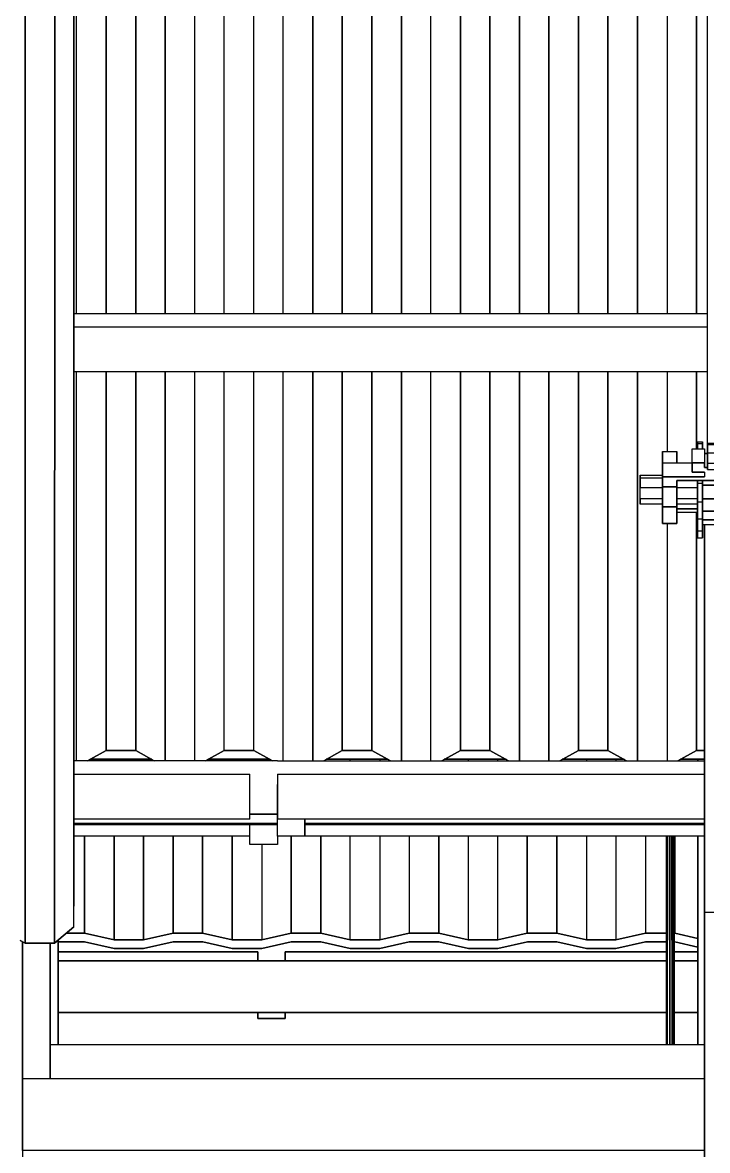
# Model space of a CAD drawing. Extents: x -43 to 90, y 6 to 81.
# Drawn here: x -2.848 to -0.859, y 19.711 to 22.984 of the extents above; entities that cross this region are included whole.
import ezdxf

# ---------------------------------------------------------------- set-up
doc = ezdxf.new("R2010")
doc.units = 0
doc.header["$LTSCALE"] = 0.1
doc.header["$MEASUREMENT"] = 0
doc.layers.add('cobertura nova', color=4, linetype='CONTINUOUS')
doc.layers.add('hachures cobertura', color=252, linetype='CONTINUOUS')

msp = doc.modelspace()

# ---------------------------------------------------------------- linework, layer by layer
at = {"layer": 'cobertura nova'}
for p, q in [((-2.6996, 24.5873), (-2.6996, 20.4194)), ((-2.6998, 20.3594), (-2.6997, 24.5273)), ((-0.8594, 21.763), (-0.8594, 23.3102)), ((-0.8912, 22.1401), (-0.8912, 23.3078)), ((-2.6996, 22.1401), (-0.8594, 22.1401)), ((-2.6996, 22.1007), (-0.8594, 22.1007)), ((-0.8594, 21.9701), (-2.6996, 21.9701)), ((-0.9897, 21.7393), (-0.9479, 21.7393)), ((-0.9897, 21.7393), (-0.9897, 21.696)), ((-0.9897, 21.7039), (-0.9897, 21.7393)), ((-0.9897, 21.696), (-0.9897, 21.7393)), ((-0.9479, 21.7063), (-0.9479, 21.7393)), ((-0.9479, 21.7393), (-0.9479, 21.7063)), ((-0.9034, 21.7473), (-0.8681, 21.7473)), ((-0.9034, 21.7067), (-0.9034, 21.7473)), ((-0.8885, 21.7676), (-0.8741, 21.7676)), ((-0.8885, 21.7489), (-0.8885, 21.7676)), ((-0.8885, 21.7676), (-0.8885, 21.7624)), ((-0.8885, 21.7624), (-0.8885, 21.7676)), ((-0.8885, 21.7624), (-0.8741, 21.7624)), ((-0.8885, 21.7624), (-0.8885, 21.7473)), ((-0.8885, 21.7473), (-0.8885, 21.7624)), ((-0.8885, 21.7489), (-0.8885, 21.7489)), ((-0.8885, 21.7473), (-0.8885, 21.7489)), ((-0.8741, 21.7676), (-0.8741, 21.7624)), ((-0.8741, 21.7624), (-0.8741, 21.7676)), ((-0.8741, 21.7624), (-0.8741, 21.7473)), ((-0.8741, 21.7473), (-0.8741, 21.7624)), ((-0.8681, 21.7473), (-0.8681, 21.7333)), ((-0.8681, 21.7473), (-0.8681, 21.7067)), ((-0.8595, 21.7596), (-0.8595, 21.763)), ((-0.8595, 21.763), (-0.8595, 21.744)), ((-0.8352, 21.763), (-0.8595, 21.763)), ((-0.8595, 21.763), (-0.8595, 21.7596)), ((-0.8595, 21.744), (-0.8595, 21.763)), ((-0.8595, 21.7359), (-0.8595, 21.7596)), ((-0.8595, 21.7596), (-0.8352, 21.7596)), ((-0.8595, 21.7596), (-0.8595, 21.7359)), ((-0.8595, 21.744), (-0.8595, 21.7138)), ((-0.8595, 21.744), (-0.8595, 21.744)), ((-0.8595, 21.7138), (-0.8595, 21.744)), ((-0.9897, 21.696), (-0.9897, 21.7063)), ((-0.9897, 21.7063), (-0.9479, 21.7063)), ((-0.9479, 21.7059), (-0.9897, 21.7059)), ((-0.9897, 21.7059), (-0.9897, 21.6654)), ((-0.9897, 21.6654), (-0.9897, 21.7059)), ((-0.9897, 21.7059), (-0.9897, 21.6956)), ((-0.9479, 21.7063), (-0.9034, 21.7063)), ((-0.9034, 21.7059), (-0.9479, 21.7059)), ((-0.9034, 21.7201), (-0.9034, 21.7333)), ((-0.9034, 21.7201), (-0.9034, 21.7201)), ((-0.9034, 21.6796), (-0.9034, 21.7201)), ((-0.8681, 21.7067), (-0.9034, 21.7067)), ((-0.9034, 21.7067), (-0.9034, 21.6928)), ((-0.9034, 21.6928), (-0.9034, 21.7067)), ((-0.9034, 21.7067), (-0.9034, 21.7067)), ((-0.9034, 21.7067), (-0.8681, 21.7067)), ((-0.8595, 21.7333), (-0.8681, 21.7333)), ((-0.8681, 21.7333), (-0.8595, 21.7333)), ((-0.8681, 21.6928), (-0.8681, 21.7067)), ((-0.8681, 21.7067), (-0.8681, 21.7067)), ((-0.8681, 21.7067), (-0.8681, 21.6928)), ((-0.8681, 21.7067), (-0.8681, 21.7067)), ((-0.8595, 21.7057), (-0.8595, 21.7359)), ((-0.8595, 21.7359), (-0.8352, 21.7359)), ((-0.8595, 21.7359), (-0.8595, 21.7057)), ((-0.8595, 21.7138), (-0.8595, 21.7138)), ((-0.8595, 21.7138), (-0.8595, 21.6901)), ((-0.8595, 21.7138), (-0.8595, 21.7138)), ((-0.8595, 21.6867), (-0.8595, 21.7057)), ((-0.8595, 21.7057), (-0.8352, 21.7057)), ((-0.8595, 21.7057), (-0.8595, 21.6867)), ((-0.9897, 21.691), (-0.9897, 21.7039)), ((-0.9897, 21.7039), (-0.9897, 21.696)), ((-0.9897, 21.6776), (-0.9897, 21.696)), ((-0.9897, 21.6956), (-0.9897, 21.6772)), ((-0.9897, 21.691), (-0.9897, 21.691)), ((-0.9897, 21.6707), (-0.9897, 21.691)), ((-0.9897, 21.691), (-0.9897, 21.691)), ((-0.9897, 21.6776), (-0.9897, 21.6776)), ((-0.9897, 21.6772), (-0.9897, 21.6776)), ((-0.9897, 21.6772), (-0.9897, 21.6772)), ((-0.9034, 21.6928), (-0.9034, 21.6796)), ((-0.9034, 21.6796), (-0.9034, 21.6928)), ((-0.9034, 21.6796), (-0.8681, 21.6796)), ((-0.8681, 21.6796), (-0.9034, 21.6796)), ((-0.8595, 21.6928), (-0.8681, 21.6928)), ((-0.8681, 21.6928), (-0.8595, 21.6928)), ((-0.8681, 21.6796), (-0.8681, 21.6657)), ((-0.8595, 21.6901), (-0.8595, 21.6867)), ((-0.8595, 21.6901), (-0.8595, 21.6901)), ((-0.8595, 21.6867), (-0.8595, 21.6901)), ((-0.8595, 21.6867), (-0.8352, 21.6867)), ((-1.0551, 21.6621), (-1.0551, 21.6707)), ((-1.0551, 21.6707), (-0.9897, 21.6707)), ((-1.0551, 21.6707), (-1.0551, 21.6621)), ((-1.0551, 21.6337), (-1.0551, 21.6621)), ((-0.9897, 21.6621), (-1.0551, 21.6621)), ((-1.0551, 21.6621), (-1.0551, 21.6337)), ((-1.0551, 21.6545), (-1.0551, 21.6621)), ((-1.0551, 21.6229), (-1.0551, 21.6545)), ((-0.9479, 21.6657), (-0.9897, 21.6657)), ((-0.9897, 21.6654), (-0.9897, 21.6554)), ((-0.9897, 21.6654), (-0.9479, 21.6654)), ((-0.9897, 21.6551), (-0.9897, 21.6654)), ((-0.9897, 21.6554), (-0.9897, 21.637)), ((-0.9897, 21.6367), (-0.9897, 21.6551)), ((-0.8681, 21.6657), (-0.9479, 21.6657)), ((-0.9479, 21.6654), (-0.8681, 21.6654)), ((-0.9479, 21.6554), (-0.8681, 21.6554)), ((-0.9479, 21.6551), (-0.9479, 21.6554)), ((-0.9479, 21.6551), (-0.9479, 21.6367)), ((-0.9479, 21.637), (-0.9479, 21.6551)), ((-0.8681, 21.6551), (-0.9479, 21.6551)), ((-0.8885, 21.6337), (-0.8885, 21.6551)), ((-0.8885, 21.6551), (-0.8885, 21.6461)), ((-0.8885, 21.6551), (-0.8885, 21.6106)), ((-0.8885, 21.6461), (-0.8885, 21.6551)), ((-0.8741, 21.6461), (-0.8885, 21.6461)), ((-0.8885, 21.6461), (-0.8885, 21.5918)), ((-0.8885, 21.5918), (-0.8885, 21.6461)), ((-0.8741, 21.6551), (-0.8741, 21.6461)), ((-0.8741, 21.6461), (-0.8741, 21.6551)), ((-0.8741, 21.6461), (-0.8741, 21.5918)), ((-0.8741, 21.5918), (-0.8741, 21.6461)), ((-0.8229, 21.6412), (-0.8741, 21.6412)), ((-0.8741, 21.6412), (-0.8741, 21.602)), ((-0.8741, 21.6412), (-0.8229, 21.6412)), ((-0.8681, 21.6554), (-0.8285, 21.6554)), ((-0.8285, 21.6551), (-0.8681, 21.6551)), ((-1.0551, 21.6022), (-1.0551, 21.6337)), ((-0.9897, 21.6337), (-1.0551, 21.6337)), ((-1.0551, 21.6229), (-1.0551, 21.6229)), ((-1.0551, 21.5946), (-1.0551, 21.6229)), ((-0.9897, 21.637), (-0.9479, 21.637)), ((-0.9479, 21.6367), (-0.9897, 21.6367)), ((-0.9897, 21.6367), (-0.9897, 21.5788)), ((-0.9897, 21.5788), (-0.9897, 21.6367)), ((-0.9479, 21.6367), (-0.9479, 21.5788)), ((-0.9479, 21.5788), (-0.9479, 21.6367)), ((-0.8885, 21.6337), (-0.9479, 21.6337)), ((-0.8885, 21.6022), (-0.8885, 21.6337)), ((-0.8885, 21.6106), (-0.8885, 21.6106)), ((-0.8885, 21.6106), (-0.8885, 21.5593)), ((-1.0551, 21.586), (-1.0551, 21.6022)), ((-0.9897, 21.6022), (-1.0551, 21.6022)), ((-1.0551, 21.6022), (-1.0551, 21.586)), ((-1.0551, 21.586), (-1.0551, 21.5946)), ((-1.0551, 21.5946), (-1.0551, 21.5946)), ((-1.0551, 21.5946), (-1.0551, 21.5946)), ((-0.9897, 21.586), (-1.0551, 21.586)), ((-0.9897, 21.586), (-0.9897, 21.5733)), ((-0.9897, 21.5305), (-0.9897, 21.586)), ((-0.9479, 21.5788), (-0.9897, 21.5788)), ((-0.9897, 21.5788), (-0.9897, 21.5434)), ((-0.9897, 21.5788), (-0.9479, 21.5788)), ((-0.9897, 21.5434), (-0.9897, 21.5788)), ((-0.8885, 21.6022), (-0.9479, 21.6022)), ((-0.8885, 21.586), (-0.9479, 21.586)), ((-0.9479, 21.5788), (-0.9479, 21.5434)), ((-0.9479, 21.5434), (-0.9479, 21.5788)), ((-0.9479, 21.5788), (-0.9479, 21.5788)), ((-0.8885, 21.586), (-0.8885, 21.6022)), ((-0.8885, 21.5946), (-0.8885, 21.586)), ((-0.8741, 21.5918), (-0.8885, 21.5918)), ((-0.8885, 21.5918), (-0.8885, 21.5425)), ((-0.8885, 21.5425), (-0.8885, 21.5918)), ((-0.8885, 21.5593), (-0.8885, 21.586)), ((-0.8314, 21.602), (-0.8741, 21.602)), ((-0.8741, 21.602), (-0.8314, 21.602)), ((-0.8741, 21.5918), (-0.8741, 21.5425)), ((-0.8741, 21.5425), (-0.8741, 21.5918)), ((-0.9897, 21.5733), (-0.9897, 21.5629)), ((-0.9897, 21.5629), (-0.9897, 21.5629)), ((-0.9897, 21.5622), (-0.9897, 21.5629)), ((-0.9897, 21.5622), (-0.9897, 21.5622)), ((-0.9897, 21.5434), (-0.9897, 21.5305)), ((-0.9897, 21.5305), (-0.9897, 21.5434)), ((-0.8885, 21.5733), (-0.9479, 21.5733)), ((-0.9479, 21.5733), (-0.8885, 21.5733)), ((-0.9479, 21.5629), (-0.8885, 21.5629)), ((-0.8885, 21.5622), (-0.9479, 21.5622)), ((-0.9479, 21.5434), (-0.9479, 21.5434)), ((-0.9479, 21.5434), (-0.9479, 21.5305)), ((-0.9479, 21.5305), (-0.9479, 21.5434)), ((-0.9479, 21.5305), (-0.9479, 21.5434)), ((-0.8912, 20.8717), (-0.8912, 21.5622)), ((-0.8885, 21.5593), (-0.8885, 21.5593)), ((-0.8885, 21.5173), (-0.8885, 21.5593)), ((-0.8885, 21.5593), (-0.8885, 21.5425)), ((-0.8741, 21.5425), (-0.8885, 21.5425)), ((-0.8885, 21.5425), (-0.8885, 21.5077)), ((-0.8885, 21.5077), (-0.8885, 21.5425)), ((-0.8741, 21.5663), (-0.8229, 21.5663)), ((-0.8229, 21.5663), (-0.8741, 21.5663)), ((-0.8741, 21.5425), (-0.8741, 21.5077)), ((-0.8741, 21.5077), (-0.8741, 21.5425)), ((-0.9897, 21.5305), (-0.9479, 21.5305)), ((-0.9479, 21.5305), (-0.9897, 21.5305)), ((-0.8885, 21.5173), (-0.8885, 21.5173)), ((-0.8885, 21.4943), (-0.8885, 21.5173)), ((-0.8229, 21.5413), (-0.8741, 21.5413)), ((-0.8741, 21.5413), (-0.8229, 21.5413)), ((-0.8741, 21.5278), (-0.8229, 21.5278)), ((-0.8681, 20.4444), (-0.8681, 21.5278)), ((-0.8681, 21.5278), (-0.8681, 20.4022)), ((-0.8681, 20.4022), (-0.8681, 21.5278)), ((-0.8681, 21.5278), (-0.8681, 20.4444)), ((-0.8741, 21.5077), (-0.8885, 21.5077)), ((-0.8885, 21.5077), (-0.8885, 21.4891)), ((-0.8885, 21.4891), (-0.8885, 21.5077)), ((-0.8885, 21.4943), (-0.8885, 21.4943)), ((-0.8885, 21.4891), (-0.8885, 21.4943)), ((-0.8885, 21.4891), (-0.8741, 21.4891)), ((-0.8741, 21.5077), (-0.8741, 21.4891)), ((-0.8741, 21.4891), (-0.8741, 21.5077)), ((-2.6055, 20.9327), (-2.6055, 20.9327)), ((-2.6055, 20.9327), (-2.6055, 20.9327)), ((-2.6055, 20.8717), (-2.6595, 20.8418)), ((-2.6595, 20.8418), (-2.6055, 20.8717)), ((-2.5198, 20.8717), (-2.6055, 20.8717)), ((-2.6055, 20.8717), (-2.5198, 20.8717)), ((-2.4658, 20.8418), (-2.5198, 20.8717)), ((-2.5198, 20.8717), (-2.4658, 20.8418)), ((-2.2626, 20.8717), (-2.3166, 20.8418)), ((-2.3166, 20.8418), (-2.2626, 20.8717)), ((-2.1769, 20.8717), (-2.2626, 20.8717)), ((-2.2626, 20.8717), (-2.1769, 20.8717)), ((-2.1229, 20.8418), (-2.1769, 20.8717)), ((-2.1769, 20.8717), (-2.1229, 20.8418)), ((-1.9198, 20.8717), (-1.9738, 20.8418)), ((-1.9738, 20.8418), (-1.9198, 20.8717)), ((-1.8341, 20.8717), (-1.9198, 20.8717)), ((-1.9198, 20.8717), (-1.8341, 20.8717)), ((-1.7801, 20.8418), (-1.8341, 20.8717)), ((-1.8341, 20.8717), (-1.7801, 20.8418)), ((-1.5769, 20.8717), (-1.6309, 20.8418)), ((-1.6309, 20.8418), (-1.5769, 20.8717)), ((-1.4912, 20.8717), (-1.5769, 20.8717)), ((-1.5769, 20.8717), (-1.4912, 20.8717)), ((-1.4372, 20.8418), (-1.4912, 20.8717)), ((-1.4912, 20.8717), (-1.4372, 20.8418)), ((-1.2341, 20.8717), (-1.2881, 20.8418)), ((-1.2881, 20.8418), (-1.2341, 20.8717)), ((-1.1483, 20.8717), (-1.2341, 20.8717)), ((-1.2341, 20.8717), (-1.1483, 20.8717)), ((-1.0943, 20.8418), (-1.1483, 20.8717)), ((-1.1483, 20.8717), (-1.0943, 20.8418)), ((-0.8912, 20.8717), (-0.9452, 20.8418)), ((-0.9452, 20.8418), (-0.8912, 20.8717)), ((-0.8681, 20.8717), (-0.8912, 20.8717)), ((-0.8912, 20.8717), (-0.8681, 20.8717)), ((-2.1883, 20.8418), (-2.6996, 20.8418)), ((-2.4729, 20.8458), (-2.6523, 20.8458)), ((-2.4729, 20.8458), (-2.6523, 20.8458)), ((-2.6523, 20.8458), (-2.4729, 20.8458)), ((-2.5825, 20.8458), (-2.5825, 20.8418)), ((-2.5825, 20.8418), (-2.5825, 20.8458)), ((-2.4968, 20.8458), (-2.4968, 20.8418)), ((-2.4968, 20.8418), (-2.4968, 20.8458)), ((-2.1301, 20.8458), (-2.3095, 20.8458)), ((-2.1301, 20.8458), (-2.3095, 20.8458)), ((-2.3095, 20.8458), (-2.1301, 20.8458)), ((-2.2397, 20.8458), (-2.2397, 20.8418)), ((-2.2397, 20.8418), (-2.2397, 20.8458)), ((-2.1083, 20.8418), (-2.1883, 20.8418)), ((-2.1539, 20.8458), (-2.1539, 20.8418)), ((-2.1083, 20.8418), (-0.8681, 20.8418)), ((-1.7872, 20.8458), (-1.9666, 20.8458)), ((-1.7872, 20.8458), (-1.9666, 20.8458)), ((-1.9666, 20.8458), (-1.7872, 20.8458)), ((-1.8968, 20.8418), (-1.8968, 20.8458)), ((-1.8111, 20.8458), (-1.8111, 20.8418)), ((-1.4444, 20.8458), (-1.6238, 20.8458)), ((-1.4444, 20.8458), (-1.6238, 20.8458)), ((-1.6238, 20.8458), (-1.4444, 20.8458)), ((-1.5539, 20.8458), (-1.5539, 20.8418)), ((-1.4682, 20.8418), (-1.4682, 20.8458)), ((-1.1015, 20.8458), (-1.2809, 20.8458)), ((-1.1015, 20.8458), (-1.2809, 20.8458)), ((-1.2809, 20.8458), (-1.1015, 20.8458)), ((-1.2111, 20.8458), (-1.2111, 20.8418)), ((-1.1254, 20.8458), (-1.1254, 20.8418)), ((-0.8681, 20.8458), (-0.938, 20.8458)), ((-0.8681, 20.8458), (-0.938, 20.8458)), ((-0.938, 20.8458), (-0.8681, 20.8458)), ((-0.8869, 20.8418), (-0.8869, 20.8458)), ((-0.8869, 20.8458), (-0.8869, 20.8418)), ((-0.8869, 20.8418), (-0.8869, 20.8458)), ((-0.8869, 20.8458), (-0.8869, 20.8418)), ((-0.8869, 20.8458), (-0.8869, 20.8418)), ((-0.8869, 20.8418), (-0.8869, 20.8458)), ((-2.6996, 20.8024), (-2.1883, 20.8024)), ((-2.1883, 20.6718), (-2.1883, 20.8024)), ((-2.1083, 20.8024), (-0.8681, 20.8024)), ((-2.1083, 20.8024), (-2.1083, 20.6718)), ((-2.1083, 20.8024), (-2.1083, 20.7728)), ((-2.1084, 20.7728), (-2.1084, 20.7728)), ((-2.1084, 20.6228), (-2.1084, 20.7728)), ((-2.1883, 20.6718), (-2.6996, 20.6718)), ((-2.6996, 20.6606), (-2.1084, 20.6606)), ((-2.1883, 20.6864), (-2.1084, 20.6864)), ((-2.1084, 20.6864), (-2.1883, 20.6864)), ((-0.8681, 20.6718), (-2.1083, 20.6718)), ((-2.0284, 20.6718), (-2.0284, 20.6228)), ((-2.0284, 20.6228), (-2.0284, 20.6718)), ((-2.0284, 20.6606), (-0.8681, 20.6606)), ((-2.6996, 20.6567), (-2.1084, 20.6567)), ((-2.1084, 20.6567), (-2.6996, 20.6567)), ((-2.1883, 20.5981), (-2.1883, 20.6567)), ((-2.0284, 20.6567), (-0.8681, 20.6567)), ((-0.8681, 20.6567), (-2.0284, 20.6567)), ((-2.1883, 20.6228), (-2.6996, 20.6228)), ((-2.1083, 20.5981), (-2.1883, 20.5981)), ((-2.0284, 20.6228), (-2.1084, 20.6228)), ((-2.1084, 20.6228), (-2.1084, 20.6228)), ((-2.1083, 20.6228), (-2.1083, 20.5981)), ((-0.8681, 20.6228), (-2.0284, 20.6228)), ((-0.9788, 20.0168), (-0.9788, 20.6228)), ((-0.9768, 20.6228), (-0.9765, 20.0168)), ((-0.9755, 20.0168), (-0.9755, 20.6228)), ((-0.9706, 20.6228), (-0.97, 20.0168)), ((-0.9676, 20.0168), (-0.9676, 20.6228)), ((-0.962, 20.0168), (-0.9626, 20.6228)), ((-0.9596, 20.0168), (-0.9596, 20.6228)), ((-0.9573, 20.0168), (-0.9576, 20.6228)), ((-0.9563, 20.6228), (-0.9563, 20.0168)), ((-0.9539, 20.6228), (-0.9539, 20.3411)), ((-0.8869, 20.0168), (-0.8869, 20.6228)), ((-0.8869, 20.6228), (-0.8869, 20.0168)), ((-0.8869, 20.0168), (-0.8869, 20.6228)), ((-0.8869, 20.6228), (-0.8869, 20.0168)), ((-0.8869, 20.6228), (-0.8869, 20.0168)), ((-0.8869, 20.0168), (-0.8869, 20.6228)), ((-0.8681, 20.419), (-0.8681, 20.4444)), ((-0.8681, 20.4444), (-0.8681, 20.419)), ((-2.6998, 20.3594), (-2.6996, 20.4194)), ((-0.8681, 19.9195), (-0.8681, 20.419)), ((-0.8681, 20.419), (-0.8681, 20.3768)), ((-0.8681, 20.4022), (-0.8286, 20.4022)), ((-0.8681, 20.4022), (-0.8681, 18.5206)), ((-0.8681, 18.5206), (-0.8681, 20.4022)), ((-0.8681, 20.3768), (-0.8681, 19.8187)), ((-0.8681, 20.3768), (-0.8681, 20.3768)), ((-0.8681, 18.5628), (-0.8681, 20.3768)), ((-0.8681, 20.3768), (-0.8681, 20.307)), ((-2.7551, 20.3126), (-2.6998, 20.3594)), ((-2.6998, 20.3594), (-2.7551, 20.3126)), ((-2.7214, 20.3411), (-2.6682, 20.3411)), ((-2.6682, 20.3411), (-2.7214, 20.3411)), ((-2.6682, 20.3411), (-2.6682, 20.3411)), ((-2.6682, 20.3411), (-2.5825, 20.3215)), ((-2.5825, 20.3215), (-2.6682, 20.3411)), ((-2.4968, 20.3215), (-2.4111, 20.3411)), ((-2.4111, 20.3411), (-2.4968, 20.3215)), ((-2.4111, 20.3411), (-2.4111, 20.3411)), ((-2.4111, 20.3411), (-2.3254, 20.3411)), ((-2.3254, 20.3411), (-2.4111, 20.3411)), ((-2.3254, 20.3411), (-2.3254, 20.3411)), ((-2.3254, 20.3411), (-2.2397, 20.3215)), ((-2.2397, 20.3215), (-2.3254, 20.3411)), ((-2.1539, 20.3215), (-2.0682, 20.3411)), ((-2.0682, 20.3411), (-2.1539, 20.3215)), ((-2.0682, 20.3411), (-2.0682, 20.3411)), ((-2.0682, 20.3411), (-1.9825, 20.3411)), ((-1.9825, 20.3411), (-2.0682, 20.3411)), ((-1.9825, 20.3411), (-1.9825, 20.3411)), ((-1.9825, 20.3411), (-1.8968, 20.3215)), ((-1.8968, 20.3215), (-1.9825, 20.3411)), ((-1.8111, 20.3215), (-1.7254, 20.3411)), ((-1.7254, 20.3411), (-1.8111, 20.3215)), ((-1.7254, 20.3411), (-1.6397, 20.3411)), ((-1.6397, 20.3411), (-1.7254, 20.3411)), ((-1.6397, 20.3411), (-1.6397, 20.3411)), ((-1.6397, 20.3411), (-1.5539, 20.3215)), ((-1.5539, 20.3215), (-1.6397, 20.3411)), ((-1.4682, 20.3215), (-1.3825, 20.3411)), ((-1.3825, 20.3411), (-1.4682, 20.3215)), ((-1.3825, 20.3411), (-1.3825, 20.3411)), ((-1.3825, 20.3411), (-1.2968, 20.3411)), ((-1.2968, 20.3411), (-1.3825, 20.3411)), ((-1.2968, 20.3411), (-1.2968, 20.3411)), ((-1.2968, 20.3411), (-1.2111, 20.3215)), ((-1.2111, 20.3215), (-1.2968, 20.3411)), ((-1.0397, 20.3412), (-1.1254, 20.3215)), ((-1.1254, 20.3215), (-1.0397, 20.3411)), ((-0.9788, 20.3412), (-1.0397, 20.3412)), ((-1.0397, 20.3411), (-0.9788, 20.3411)), ((-0.9539, 20.3412), (-0.9563, 20.3412)), ((-0.9563, 20.3411), (-0.9539, 20.3411)), ((-0.8869, 20.3258), (-0.9539, 20.3412)), ((-0.9539, 20.3411), (-0.8869, 20.3258)), ((-2.8549, 20.3204), (-2.8408, 20.3126)), ((-2.8408, 20.3126), (-2.8549, 20.3204)), ((-2.8484, 19.7648), (-2.8484, 20.3168)), ((-2.8484, 19.7648), (-2.8484, 20.3168)), ((-2.8484, 20.3168), (-2.8484, 19.7648)), ((-2.7551, 20.3126), (-2.8408, 20.3126)), ((-2.8408, 20.3126), (-2.7551, 20.3126)), ((-2.7684, 19.9195), (-2.7684, 20.3126)), ((-2.7684, 20.3126), (-2.7684, 19.9195)), ((-2.7684, 19.9195), (-2.7684, 20.3126)), ((-2.7454, 20.0168), (-2.7454, 20.3208)), ((-2.7454, 20.2607), (-2.7454, 20.3208)), ((-2.7454, 20.3208), (-2.7454, 20.0168)), ((-2.6681, 20.3159), (-2.7454, 20.3159)), ((-2.7454, 20.316), (-2.6681, 20.316)), ((-2.5824, 20.2963), (-2.6681, 20.3159)), ((-2.6681, 20.316), (-2.6681, 20.3159)), ((-2.6681, 20.316), (-2.5824, 20.2963)), ((-2.5825, 20.3215), (-2.5825, 20.3215)), ((-2.5825, 20.3215), (-2.4968, 20.3215)), ((-2.4968, 20.3215), (-2.5825, 20.3215)), ((-2.4968, 20.3215), (-2.4968, 20.3215)), ((-2.4967, 20.2963), (-2.411, 20.316)), ((-2.411, 20.3159), (-2.4967, 20.2963)), ((-2.411, 20.316), (-2.411, 20.3159)), ((-2.411, 20.316), (-2.3253, 20.316)), ((-2.3253, 20.3159), (-2.411, 20.3159)), ((-2.3253, 20.3159), (-2.3253, 20.316)), ((-2.3253, 20.316), (-2.2395, 20.2963)), ((-2.2395, 20.2963), (-2.3253, 20.3159)), ((-2.2397, 20.3215), (-2.2397, 20.3215)), ((-2.2397, 20.3215), (-2.1539, 20.3215)), ((-2.1539, 20.3215), (-2.2397, 20.3215)), ((-2.1538, 20.2963), (-2.0681, 20.316)), ((-2.0681, 20.3159), (-2.1538, 20.2963)), ((-2.0681, 20.316), (-2.0681, 20.3159)), ((-2.0681, 20.316), (-1.9824, 20.316)), ((-1.9824, 20.3159), (-2.0681, 20.3159)), ((-1.9824, 20.3159), (-1.9824, 20.316)), ((-1.9824, 20.316), (-1.8967, 20.2963)), ((-1.8967, 20.2963), (-1.9824, 20.3159)), ((-1.8968, 20.3215), (-1.8968, 20.3215)), ((-1.8968, 20.3215), (-1.8111, 20.3215)), ((-1.8111, 20.3215), (-1.8968, 20.3215)), ((-1.811, 20.2963), (-1.7253, 20.316)), ((-1.7253, 20.3159), (-1.811, 20.2963)), ((-1.7253, 20.316), (-1.7253, 20.3159)), ((-1.7253, 20.316), (-1.6395, 20.316)), ((-1.6395, 20.3159), (-1.7253, 20.3159)), ((-1.6395, 20.3159), (-1.6395, 20.316)), ((-1.6395, 20.316), (-1.5538, 20.2963)), ((-1.5538, 20.2963), (-1.6395, 20.3159)), ((-1.5539, 20.3215), (-1.4682, 20.3215)), ((-1.4682, 20.3215), (-1.5539, 20.3215)), ((-1.4681, 20.2963), (-1.3824, 20.316)), ((-1.3824, 20.3159), (-1.4681, 20.2963)), ((-1.3824, 20.316), (-1.3824, 20.3159)), ((-1.3824, 20.316), (-1.2967, 20.316)), ((-1.2967, 20.3159), (-1.3824, 20.3159)), ((-1.2967, 20.316), (-1.2967, 20.3159)), ((-1.2967, 20.316), (-1.211, 20.2963)), ((-1.211, 20.2963), (-1.2967, 20.3159)), ((-1.2111, 20.3215), (-1.2111, 20.3215)), ((-1.2111, 20.3215), (-1.1254, 20.3215)), ((-1.1254, 20.3215), (-1.2111, 20.3215)), ((-1.1253, 20.2963), (-1.0395, 20.316)), ((-1.0395, 20.3159), (-1.1253, 20.2963)), ((-1.0395, 20.316), (-1.0395, 20.3159)), ((-1.0395, 20.316), (-0.9788, 20.316)), ((-0.9788, 20.3159), (-1.0395, 20.3159)), ((-0.9563, 20.316), (-0.9538, 20.316)), ((-0.9538, 20.3159), (-0.9563, 20.3159)), ((-0.9538, 20.316), (-0.9538, 20.3159)), ((-0.9538, 20.316), (-0.8869, 20.3006)), ((-0.8869, 20.3006), (-0.9538, 20.3159)), ((-2.7454, 20.2873), (-2.1654, 20.2873)), ((-2.1654, 20.2873), (-2.7454, 20.2873)), ((-2.4967, 20.2963), (-2.5824, 20.2963)), ((-2.5824, 20.2963), (-2.5824, 20.2963)), ((-2.5824, 20.2963), (-2.4967, 20.2963)), ((-2.4967, 20.2963), (-2.4967, 20.2963)), ((-2.1538, 20.2963), (-2.2395, 20.2963)), ((-2.2395, 20.2963), (-2.2395, 20.2963)), ((-2.2395, 20.2963), (-2.1538, 20.2963)), ((-2.1654, 20.2873), (-2.1654, 20.2607)), ((-2.1654, 20.2607), (-2.1654, 20.2873)), ((-2.1654, 20.2607), (-2.1654, 20.2873)), ((-2.1654, 20.2873), (-2.1654, 20.2607)), ((-2.1538, 20.2963), (-2.1538, 20.2963)), ((-2.0854, 20.2607), (-2.0854, 20.2873)), ((-2.0854, 20.2873), (-0.9788, 20.2873)), ((-2.0854, 20.2873), (-2.0854, 20.2607)), ((-2.0854, 20.2873), (-2.0854, 20.2873)), ((-0.9788, 20.2873), (-2.0854, 20.2873)), ((-1.811, 20.2963), (-1.8967, 20.2963)), ((-1.8967, 20.2963), (-1.8967, 20.2963)), ((-1.8967, 20.2963), (-1.811, 20.2963)), ((-1.811, 20.2963), (-1.811, 20.2963)), ((-1.4681, 20.2963), (-1.5538, 20.2963)), ((-1.5538, 20.2963), (-1.5538, 20.2963)), ((-1.5538, 20.2963), (-1.4681, 20.2963)), ((-1.4681, 20.2963), (-1.4681, 20.2963)), ((-1.1253, 20.2963), (-1.211, 20.2963)), ((-1.211, 20.2963), (-1.211, 20.2963)), ((-1.211, 20.2963), (-1.1253, 20.2963)), ((-1.1253, 20.2963), (-1.1253, 20.2963)), ((-0.9563, 20.2873), (-0.8869, 20.2873)), ((-0.8869, 20.2873), (-0.9563, 20.2873)), ((-2.7454, 20.2607), (-2.0854, 20.2607)), ((-2.0854, 20.2607), (-2.7454, 20.2607)), ((-2.7454, 20.2607), (-2.7454, 20.1107)), ((-2.7454, 20.1107), (-2.7454, 20.2607)), ((-2.0854, 20.2607), (-2.0054, 20.2607)), ((-2.0054, 20.2607), (-2.0854, 20.2607)), ((-2.0054, 20.2607), (-0.9788, 20.2607)), ((-0.9788, 20.2607), (-2.0054, 20.2607)), ((-0.9563, 20.2607), (-0.8869, 20.2607)), ((-0.8869, 20.2607), (-0.9563, 20.2607)), ((-2.0854, 20.1107), (-2.7454, 20.1107)), ((-2.7454, 20.1107), (-2.0854, 20.1107)), ((-2.7454, 20.0168), (-2.7454, 20.1107)), ((-2.1654, 20.0934), (-2.1654, 20.1107)), ((-2.1654, 20.1107), (-2.1654, 20.0934)), ((-2.1654, 20.0934), (-2.1654, 20.1107)), ((-2.1654, 20.1107), (-2.1654, 20.0934)), ((-2.0054, 20.1107), (-2.0854, 20.1107)), ((-2.0854, 20.1107), (-2.0054, 20.1107)), ((-2.0854, 20.1107), (-2.0854, 20.0934)), ((-2.0854, 20.0934), (-2.0854, 20.1107)), ((-0.9788, 20.1107), (-2.0054, 20.1107)), ((-2.0054, 20.1107), (-0.9788, 20.1107)), ((-0.8869, 20.1107), (-0.9563, 20.1107)), ((-0.9563, 20.1107), (-0.8869, 20.1107)), ((-2.0854, 20.0934), (-2.1654, 20.0934)), ((-2.1654, 20.0934), (-2.0854, 20.0934)), ((-2.0854, 20.0934), (-2.0854, 20.0934)), ((-2.8484, 20.0168), (-2.8484, 20.0168)), ((-0.8681, 20.0168), (-2.7684, 20.0168)), ((-2.8483, 19.7105), (-2.8483, 19.9195)), ((-2.8483, 19.9195), (-0.8681, 19.9195)), ((-2.8483, 19.7648), (-2.8484, 19.7648)), ((-2.8484, 19.7648), (-2.8484, 19.7648)), ((-2.8484, 19.7648), (-2.8484, 19.7648)), ((-2.8484, 19.7648), (-2.8484, 19.7648)), ((-2.8484, 19.7648), (-2.8483, 19.7648)), ((-2.8484, 19.7648), (-2.8484, 19.5216)), ((-2.8483, 19.7105), (-2.8484, 19.5216)), ((-0.8681, 19.7105), (-2.8483, 19.7105))]:
    msp.add_line(p, q, dxfattribs=at)
at = {"layer": 'hachures cobertura'}
for p, q in [((-2.8408, 20.3126), (-2.8407, 24.4805)), ((-2.8407, 24.4805), (-2.8408, 20.3126)), ((-2.755, 24.4805), (-2.7551, 20.3126)), ((-2.7551, 20.3126), (-2.755, 24.4805)), ((-2.6912, 22.1401), (-2.6912, 23.3078)), ((-2.6055, 22.1401), (-2.6054, 23.3078)), ((-2.6054, 23.3078), (-2.6055, 22.1401)), ((-2.5198, 22.1401), (-2.5197, 23.3078)), ((-2.5197, 23.3078), (-2.5198, 22.1401)), ((-2.434, 23.3078), (-2.434, 22.1401)), ((-2.434, 22.1401), (-2.434, 23.3078)), ((-2.3483, 22.1401), (-2.3483, 23.3078)), ((-2.2626, 22.1401), (-2.2626, 23.3078)), ((-2.1769, 22.1401), (-2.1769, 23.3078)), ((-2.0912, 22.1401), (-2.0912, 23.3078)), ((-2.0055, 22.1401), (-2.0054, 23.3078)), ((-2.0054, 23.3078), (-2.0055, 22.1401)), ((-1.9198, 22.1401), (-1.9197, 23.3078)), ((-1.9197, 23.3078), (-1.9198, 22.1401)), ((-1.834, 22.1401), (-1.834, 23.3078)), ((-1.834, 23.3078), (-1.834, 22.1401)), ((-1.7483, 23.3078), (-1.7483, 22.1401)), ((-1.7483, 22.1401), (-1.7483, 23.3078)), ((-1.6626, 22.1401), (-1.6626, 23.3078)), ((-1.5769, 22.1401), (-1.5769, 23.3078)), ((-1.5769, 23.3078), (-1.5769, 22.1401)), ((-1.4912, 22.1401), (-1.4912, 23.3078)), ((-1.4912, 23.3078), (-1.4912, 22.1401)), ((-1.4055, 22.1401), (-1.4054, 23.3078)), ((-1.4054, 23.3078), (-1.4055, 22.1401)), ((-1.3198, 22.1401), (-1.3197, 23.3078)), ((-1.3197, 23.3078), (-1.3198, 22.1401)), ((-1.234, 22.1401), (-1.234, 23.3078)), ((-1.234, 23.3078), (-1.234, 22.1401)), ((-1.1483, 22.1401), (-1.1483, 23.3078)), ((-1.1483, 23.3078), (-1.1483, 22.1401)), ((-1.0626, 23.3078), (-1.0626, 22.1401)), ((-1.0626, 22.1401), (-1.0626, 23.3078)), ((-0.9769, 23.3078), (-0.9769, 22.1401)), ((-0.8912, 23.3078), (-0.8912, 22.1401)), ((-2.6912, 20.8418), (-2.6912, 21.9701)), ((-2.6055, 20.8717), (-2.6055, 21.9701)), ((-2.6055, 21.9701), (-2.6055, 20.8717)), ((-2.5198, 20.8717), (-2.5198, 21.9701)), ((-2.5198, 21.9701), (-2.5198, 20.8717)), ((-2.434, 21.9701), (-2.4341, 20.8418)), ((-2.4341, 20.8418), (-2.434, 21.9701)), ((-2.3483, 20.8418), (-2.3483, 21.9701)), ((-2.2626, 20.8717), (-2.2626, 21.9701)), ((-2.1769, 20.8717), (-2.1769, 21.9701)), ((-2.0912, 20.8418), (-2.0912, 21.9701)), ((-2.0055, 20.8418), (-2.0055, 21.9701)), ((-2.0055, 21.9701), (-2.0055, 20.8418)), ((-1.9198, 20.8717), (-1.9198, 21.9701)), ((-1.9198, 21.9701), (-1.9198, 20.8717)), ((-1.8341, 20.8717), (-1.834, 21.9701)), ((-1.834, 21.9701), (-1.8341, 20.8717)), ((-1.7483, 21.9701), (-1.7483, 20.8418)), ((-1.7483, 20.8418), (-1.7483, 21.9701)), ((-1.6626, 20.8418), (-1.6626, 21.9701)), ((-1.5769, 20.8717), (-1.5769, 21.9701)), ((-1.5769, 21.9701), (-1.5769, 20.8717)), ((-1.4912, 20.8717), (-1.4912, 21.9701)), ((-1.4912, 21.9701), (-1.4912, 20.8717)), ((-1.4055, 20.8418), (-1.4055, 21.9701)), ((-1.4055, 21.9701), (-1.4055, 20.8418)), ((-1.3198, 20.8418), (-1.3198, 21.9701)), ((-1.3198, 21.9701), (-1.3198, 20.8418)), ((-1.2341, 20.8717), (-1.234, 21.9701)), ((-1.234, 21.9701), (-1.2341, 20.8717)), ((-1.1483, 20.8717), (-1.1483, 21.9701)), ((-1.1483, 21.9701), (-1.1483, 20.8717)), ((-1.0626, 21.9701), (-1.0626, 20.8418)), ((-1.0626, 20.8418), (-1.0626, 21.9701)), ((-0.9769, 21.9701), (-0.9769, 21.7393)), ((-0.8912, 21.7473), (-0.8912, 21.9701)), ((-0.8912, 21.9701), (-0.8912, 21.7473)), ((-0.8912, 21.5622), (-0.8912, 20.8717)), ((-0.9769, 21.5305), (-0.9769, 20.8418)), ((-2.6682, 20.6228), (-2.6682, 20.3411)), ((-2.6682, 20.3411), (-2.6682, 20.6228)), ((-2.5825, 20.6228), (-2.5825, 20.3215)), ((-2.5825, 20.3215), (-2.5825, 20.6228)), ((-2.4968, 20.6228), (-2.4968, 20.3215)), ((-2.4968, 20.3215), (-2.4968, 20.6228)), ((-2.4111, 20.6228), (-2.4111, 20.3411)), ((-2.4111, 20.3411), (-2.4111, 20.6228)), ((-2.3254, 20.6228), (-2.3254, 20.3411)), ((-2.3254, 20.3411), (-2.3254, 20.6228)), ((-2.2397, 20.6228), (-2.2397, 20.3215)), ((-2.2397, 20.3215), (-2.2397, 20.6228)), ((-2.1539, 20.5981), (-2.1539, 20.3215)), ((-2.0682, 20.6228), (-2.0682, 20.3411)), ((-2.0682, 20.3411), (-2.0682, 20.6228)), ((-1.9825, 20.6228), (-1.9825, 20.3411)), ((-1.9825, 20.3411), (-1.9825, 20.6228)), ((-1.8968, 20.3215), (-1.8968, 20.6228)), ((-1.8111, 20.6228), (-1.8111, 20.3215)), ((-1.7254, 20.6228), (-1.7254, 20.3411)), ((-1.6397, 20.6228), (-1.6397, 20.3411)), ((-1.6397, 20.3411), (-1.6397, 20.6228)), ((-1.5539, 20.6228), (-1.5539, 20.3215)), ((-1.4682, 20.3215), (-1.4682, 20.6228)), ((-1.3825, 20.6228), (-1.3825, 20.3411)), ((-1.3825, 20.3411), (-1.3825, 20.6228)), ((-1.2968, 20.6228), (-1.2968, 20.3411)), ((-1.2968, 20.3411), (-1.2968, 20.6228)), ((-1.2111, 20.6228), (-1.2111, 20.3215)), ((-1.1254, 20.6228), (-1.1254, 20.3215)), ((-1.0397, 20.6228), (-1.0397, 20.3411))]:
    msp.add_line(p, q, dxfattribs=at)

doc.saveas('drawing.dxf')
